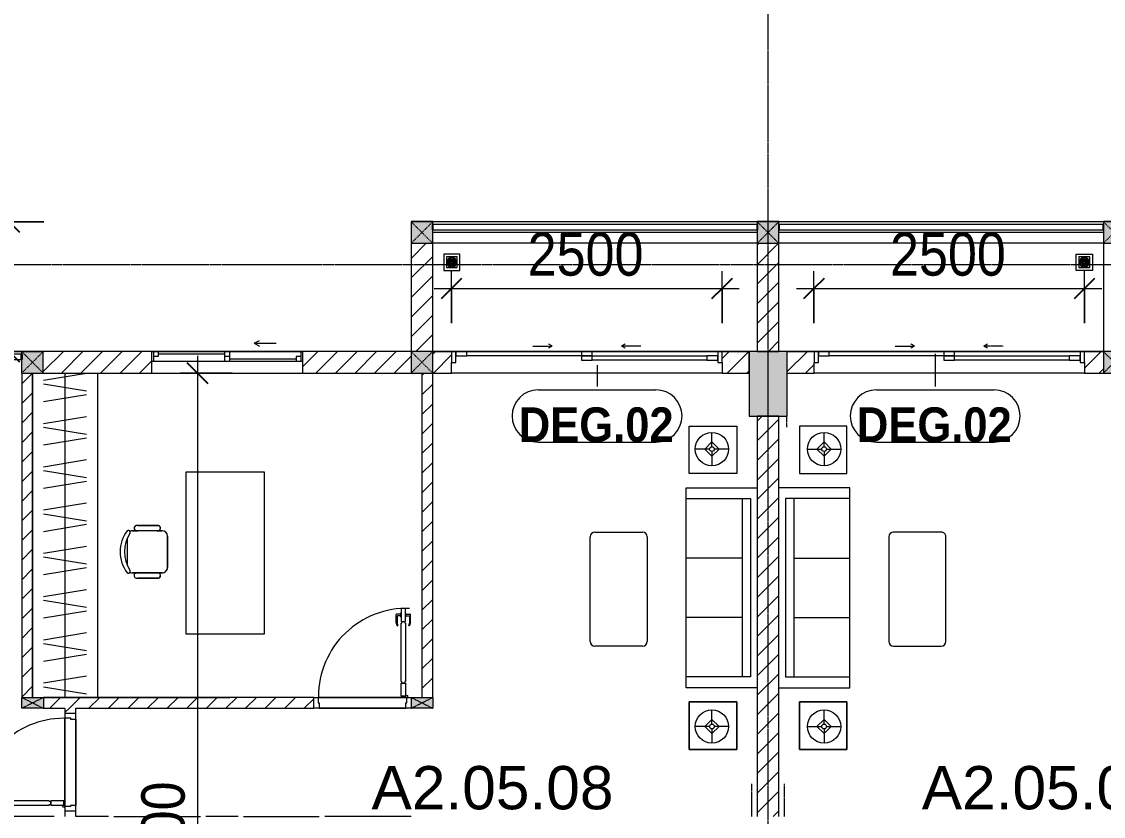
# Model space of a CAD drawing. Header units: millimetres. Extents: x 1591 to 239243, y -15958 to 82755.
# Drawn here: x 164251 to 174251, y 40237 to 47587 of the extents above; entities that cross this region are included whole.
import ezdxf

# ---------------------------------------------------------------- set-up
doc = ezdxf.new("R2010")
doc.units = ezdxf.units.MM
for name, pattern in [('Dash 1_8_', [6.35, 3.175, -3.175]), ('Dash_2_', [6, 3, -3]), ('Grid Line', [22.225, 12.7, -3.175, 3.175, -3.175])]:
    doc.linetypes.add(name, pattern=pattern)
for name, color, linetype, lineweight in [('0-1', 250, 'Continuous', 5), ('A-ANNO-DIMS', 211, 'Continuous', 9), ('A-ANNO-DIMS-160', 211, 'Continuous', 9), ('A-AREA', 32, 'Dash 1_8_', 9), ('A-AREA-IDEN', 2, 'Continuous', 9), ('A-DETL-GENF-1', 9, 'Continuous', 9), ('A-DOOR', 31, 'Continuous', 9), ('A-DOOR-1', 254, 'Continuous', 9), ('A-DOOR-2', 9, 'Continuous', 9), ('A-DOOR-FRAM', 31, 'Continuous', 9), ('A-DOOR-HDLN', 31, 'Dash_2_', 9), ('A-DOOR-IDEN', 31, 'Continuous', 9), ('A-FLOR-1', 7, 'Continuous', 9), ('A-FLOR-2', 9, 'Continuous', 9), ('A-FLOR-HRAL', 11, 'Continuous', 9), ('A-FLOR-HRAL-1', 254, 'Continuous', 9), ('A-FLOR-HRAL-2', 9, 'Continuous', 9), ('A-GLAZ', 151, 'Continuous', 9), ('A-WALL', 113, 'Continuous', 9), ('A-WALL-1', 253, 'Continuous', 18), ('A-WALL-2', 9, 'Continuous', 9), ('A-WALL-3', 113, 'Continuous', 18), ('A-WALL-PATT-1', 10, 'Continuous', 9), ('A-WALL-PATT-2', 111, 'Continuous', 9), ('I-FURN', 30, 'Continuous', 9), ('I-FURN-1', 254, 'Continuous', 9), ('M-EQPM-1', 254, 'Continuous', 9), ('S-COLS', 52, 'Continuous', 9), ('S-COLS-1', 52, 'Continuous', 5), ('S-COLS-2', 250, 'Continuous', 18), ('S-COLS-4', 254, 'Continuous', 9), ('S-COLS-5', 253, 'Continuous', 18), ('S-COLS-6', 52, 'Continuous', 18), ('S-COLS-HDLN', 52, 'Dash_2_', 9), ('S-COLS-HDLN-1', 9, 'Dash_2_', 9), ('S-GRID-1', 1, 'Grid Line', 9)]:
    doc.layers.add(name, color=color, linetype=linetype, lineweight=lineweight)
doc.styles.add('Arial_9', font='arial_0.ttf', dxfattribs={"height": 400})
doc.styles.add('Arial_B_4', font='arialbd_0.ttf', dxfattribs={"width": 0.9, "height": 320})
doc.styles.add('UTM Avo', font='UTM Avo.ttf', dxfattribs={"width": 0.9, "height": 400})
doc.dimstyles.new('1_Dim_chi_tiet_2_5', dxfattribs={"dimscale": 304.8, "dimtxt": 399.720379, "dimasz": 0.629921, "dimexe": 0.524934, "dimexo": 0.0625, "dimgap": 0.052493, "dimtad": 1, "dimdec": 0, "dimrnd": 5, "dimzin": 0, "dimdsep": 46, "dimtxsty": 'UTM Avo', "dimblk1": 'OBLIQUE', "dimblk2": 'OBLIQUE', "dimsah": 1, "dimcen": 0.09, "dimdle": 0.524934, "dimazin": 0, "dimtfac": 1, "dimtdec": 4, "dimtix": 1, "dimtmove": 0, "dimatfit": 3, "dimfxl": 1.049869, "dimfxlon": 1, "dimtvp": 1, "dimtolj": 1, "dimtzin": 0, "dimarcsym": 2})
doc.dimstyles.new('1_Dim_chi_tiet_2_5_1', dxfattribs={"dimscale": 304.8, "dimtxt": 399.720379, "dimasz": 0.629921, "dimexe": 0.524934, "dimexo": 0.0625, "dimgap": 0.052493, "dimtad": 1, "dimdec": 0, "dimrnd": 5, "dimzin": 0, "dimdsep": 46, "dimtxsty": 'UTM Avo', "dimblk1": 'OBLIQUE', "dimblk2": 'OBLIQUE', "dimsah": 1, "dimcen": 0.09, "dimdle": 0.524934, "dimazin": 0, "dimtfac": 1, "dimtdec": 4, "dimtix": 1, "dimtmove": 0, "dimatfit": 3, "dimfxl": 1.049869, "dimfxlon": 1, "dimtvp": 1, "dimtolj": 1, "dimtzin": 0, "dimarcsym": 2})
pattern_1 = [(45, (0, 0), (-90.50967, 90.50967), [])]
pattern_2 = [(45, (101998.83, 0), (-90.50967, 90.50967), [])]

# ---------------------------------------------------------------- blocks, each defined once
blk = doc.blocks.new('NCV_TKTC_KET CAU_rvt-1-TKCS_MB TẦNG 5')
at = {"layer": 'S-COLS-1'}
blk.add_hatch(color=256, dxfattribs=at).paths.add_polyline_path([(69328, 43937), (69328, 44537), (68978, 44537), (68978, 43937), (69253, 43937)])
at = {"layer": 'A-FLOR-1'}
for p, q in [((65853, 44537), (62453, 44537)), ((68978, 44537), (66053, 44537)), ((72253, 44537), (69328, 44537))]:
    blk.add_line(p, q, dxfattribs=at)
at = {"layer": 'S-COLS-2'}
for p, q in [((69328, 44537), (68978, 44537)), ((68978, 44537), (68978, 43937)), ((69328, 43937), (69328, 44537)), ((68978, 43937), (69328, 43937))]:
    blk.add_line(p, q, dxfattribs=at)
blk = doc.blocks.new('LOBBY_SOFA_1 - LOBBY_SOFA_1-V46-TKCS_MB TẦNG 5')
at = {"layer": 'I-FURN'}
for p, q in [((-2556, -5), (-2556, -660)), ((-2457, -66), (-2457, -660)), ((-807, -66), (-2457, -66)), ((-807, -660), (-807, -66)), ((-708, -660), (-708, -5)), ((-3128, -194), (-2688, -194)), ((-3128, -634), (-3128, -194)), ((-2688, -194), (-2688, -634)), ((-807, -143), (-2457, -143)), ((-1907, -143), (-1907, -660)), ((-1357, -143), (-1357, -660)), ((-576, -194), (-576, -634)), ((-136, -194), (-576, -194)), ((-136, -634), (-136, -194)), ((-2915, -269), (-2915, -401)), ((-349, -269), (-349, -401)), ((-2915, -357), (-2981, -423)), ((-2849, -423), (-2915, -357)), ((-415, -423), (-349, -357)), ((-349, -357), (-283, -423)), ((-2937, -423), (-3069, -423)), ((-2981, -423), (-2915, -489)), ((-2915, -489), (-2849, -423)), ((-2915, -445), (-2915, -577)), ((-2893, -423), (-2761, -423)), ((-371, -423), (-503, -423)), ((-349, -489), (-415, -423)), ((-283, -423), (-349, -489)), ((-349, -445), (-349, -577)), ((-327, -423), (-195, -423)), ((-2688, -634), (-3128, -634)), ((-2556, -660), (-708, -660)), ((-576, -634), (-136, -634)), ((-2172, -1065), (-2172, -1505)), ((-1160, -1021), (-2128, -1021)), ((-1116, -1505), (-1116, -1065)), ((-2128, -1549), (-1160, -1549))]:
    blk.add_line(p, q, dxfattribs=at)
for centre, radius in [((-2915, -423), 154), ((-349, -423), 154), ((-2915, -423), 22), ((-349, -423), 22)]:
    blk.add_circle(centre, radius, dxfattribs=at)
for centre, start, end in [((-2128, -1065), 90, 180), ((-1160, -1065), 0, 90), ((-2128, -1505), 180, 270), ((-1160, -1505), 270, 0)]:
    blk.add_arc(centre, 44, start, end, dxfattribs=at)
at = {"layer": 'I-FURN-1'}
for p, q in [((-2556, -5), (-2556, -660)), ((-708, -660), (-708, -5)), ((-2688, -194), (-3128, -194)), ((-3128, -194), (-3128, -634)), ((-2688, -634), (-2688, -194)), ((-136, -194), (-576, -194)), ((-576, -194), (-576, -634)), ((-136, -634), (-136, -194)), ((-3128, -634), (-2688, -634)), ((-2556, -660), (-708, -660)), ((-576, -634), (-136, -634)), ((-2172, -1065), (-2172, -1505)), ((-1160, -1021), (-2128, -1021)), ((-1116, -1505), (-1116, -1065)), ((-2128, -1549), (-1160, -1549))]:
    blk.add_line(p, q, dxfattribs=at)
for centre, start, end in [((-2128, -1065), 90, 180), ((-1160, -1065), 0, 90), ((-2128, -1505), 180, 270), ((-1160, -1505), 270, 0)]:
    blk.add_arc(centre, 44, start, end, dxfattribs=at)
blk = doc.blocks.new('THU NUOC - THU NUOC-455054-TKCS_MB TẦNG 5')
at = {"layer": 'M-EQPM-1'}
for p, q in [((-66, -71), (-66, 79)), ((-66, 79), (84, 79)), ((59, 54), (-41, 54)), ((-41, 54), (-41, -46)), ((-23, 20), (41, 20)), ((41, 14), (-23, 14)), ((-23, 7), (1, 7)), ((1, 1), (-23, 1)), ((-11, 32), (28, 32)), ((28, 26), (-11, 26)), ((-1, 44), (19, 44)), ((19, 38), (-1, 38)), ((1, 7), (1, 1)), ((17, 1), (17, 7)), ((17, 7), (41, 7)), ((41, 1), (17, 1)), ((59, -46), (59, 54)), ((84, 79), (84, -71)), ((84, -71), (-66, -71)), ((-41, -46), (59, -46)), ((-23, -5), (41, -5)), ((41, -11), (-23, -11)), ((-11, -17), (28, -17)), ((28, -23), (-11, -23)), ((-1, -30), (19, -30)), ((19, -36), (-1, -36))]:
    blk.add_line(p, q, dxfattribs=at)
for centre, radius, start, end in [((9, 4), 45, 0, 180), ((9, 4), 45, 360, 180), ((9, 4), 45, 180, 0), ((9, 4), 45, 180, 360), ((-23, 17), 3, 90, 270), ((-23, 4), 3, 90, 270), ((-11, 29), 3, 90, 270), ((-1, 41), 3, 90, 270), ((19, 41), 3, 270, 90), ((28, 29), 3, 270, 90), ((41, 17), 3, 270, 90), ((41, 4), 3, 270, 90), ((-23, -8), 3, 90, 270), ((-11, -20), 3, 90, 270), ((-1, -33), 3, 90, 270), ((19, -33), 3, 270, 90), ((28, -20), 3, 270, 90), ((41, -8), 3, 270, 90)]:
    blk.add_arc(centre, radius, start, end, dxfattribs=at)
blk = doc.blocks.new('DOOR_CW_01 CANH MO-PANEL KINH - DIW_01-900x2200-CỬA GỖ VÂN LAMINATE-553375-TKCS_MB TẦNG 5')
at = {"layer": 'A-DETL-GENF-1'}
for p, q in [((-397, -182), (-397, -62)), ((-397, -62), (-357, -62)), ((-357, -62), (-357, -182)), ((-357, -182), (-397, -182)), ((-397, -196), (-391, -196)), ((-397, -738), (-397, -196)), ((-391, -196), (-391, -182)), ((-391, -182), (-363, -182)), ((-363, -182), (-363, -196)), ((-357, -196), (-363, -196)), ((-357, -196), (-357, -738)), ((-442, -737), (-442, -816)), ((-434, -711), (-427, -716)), ((-434, -800), (-434, -737)), ((-399, -792), (-399, -832)), ((-397, -792), (-399, -792)), ((-397, -738), (-391, -738)), ((-357, -752), (-397, -752)), ((-397, -752), (-397, -872)), ((-397, -792), (-397, -832)), ((-391, -752), (-391, -738)), ((-363, -752), (-391, -752)), ((-357, -738), (-363, -738)), ((-363, -738), (-363, -752)), ((-357, -872), (-357, -752)), ((-357, -792), (-357, -832)), ((-357, -792), (-355, -792)), ((-355, -792), (-355, -832)), ((-320, -711), (-327, -716)), ((-320, -800), (-320, -737)), ((-312, -737), (-312, -816)), ((-399, -820), (-438, -820)), ((-399, -804), (-430, -804)), ((-399, -832), (-397, -832)), ((-397, -872), (-357, -872)), ((-355, -832), (-357, -832)), ((-355, -804), (-324, -804)), ((-355, -820), (-316, -820))]:
    blk.add_line(p, q, dxfattribs=at)
blk.add_circle((-407, -60), 10, dxfattribs=at)
for centre, radius, start, end in [((-407, -60), 814, 268, 0), ((-397, -737), 45, 145, 180), ((-397, -737), 37, 145, 180), ((-430, -800), 4, 180, 270), ((-357, -737), 37, 0, 35), ((-324, -800), 4, 270, 0), ((-357, -737), 45, 360, 35), ((-438, -816), 4, 180, 270), ((-316, -816), 4, 270, 0)]:
    blk.add_arc(centre, radius, start, end, dxfattribs=at)
at = {"layer": 'A-DOOR-2'}
for p, q in [((-450, -50), (-450, 50)), ((-450, 50), (-400, 50)), ((-400, 50), (-400, 0)), ((400, 0), (400, 50)), ((400, 50), (450, 50)), ((450, 50), (450, -50)), ((-410, -50), (-450, -50)), ((-410, 0), (-410, -50)), ((-400, 0), (-410, 0)), ((-407, -50), (-382, -50)), ((410, 0), (400, 0)), ((410, -50), (410, 0)), ((450, -50), (410, -50))]:
    blk.add_line(p, q, dxfattribs=at)
blk = doc.blocks.new('TU DO LV A - TU DO LV A-V111-TKCS_MB TẦNG 5')
at = {"layer": 'I-FURN'}
for p, q in [((1, 0), (3000, 0)), ((4, -101), (69, -499)), ((169, -101), (104, -499)), ((202, -101), (267, -499)), ((404, -101), (469, -499)), ((569, -101), (504, -499)), ((602, -101), (667, -499)), ((804, -101), (869, -499)), ((969, -101), (904, -499)), ((1002, -101), (1067, -499)), ((1204, -101), (1269, -499)), ((1369, -101), (1304, -499)), ((1402, -101), (1467, -499)), ((1604, -101), (1669, -499)), ((1769, -101), (1704, -499)), ((1802, -101), (1867, -499)), ((2004, -101), (2069, -499)), ((2169, -101), (2104, -499)), ((2202, -101), (2267, -499)), ((2404, -101), (2469, -499)), ((2569, -101), (2504, -499)), ((2602, -101), (2667, -499)), ((2804, -101), (2869, -499)), ((2969, -101), (2904, -499)), ((1, -300), (3000, -300))]:
    blk.add_line(p, q, dxfattribs=at)
at = {"layer": 'I-FURN-1'}
blk.add_line((1, 0), (3000, 0), dxfattribs=at)
blk = doc.blocks.new('BAN LV A - BAN LV A_dwg_ban hoc2-348006-TKCS_MB TẦNG 5')
at = {"layer": 'I-FURN'}
for p, q in [((146, 437), (-146, 437)), ((-243, 354), (-243, 162)), ((-194, 389), (-194, 113)), ((194, 113), (194, 389)), ((194, 351), (194, 151)), ((244, 162), (244, 354)), ((-121, 65), (121, 65))]:
    blk.add_line(p, q, dxfattribs=at)
at = {"layer": 'I-FURN', "flags": 128}
blk.add_lwpolyline([(-738, 611), (-738, 1331), (-155, 1331), (762, 1331), (762, 611)], close=True, dxfattribs=at)
at = {"layer": 'I-FURN'}
for centre, radius, start, end in [((-146, 389), 48.6, 90, 180), ((146, 389), 48.6, 360, 90), ((-219, 347), 25.3, 343.7398, 163.7398), ((219, 347), 25.3, 16.2602, 170.7054), ((-219, 155), 25.3, 163.7398, 16.2602), ((-146, 113), 48.6, 180, 207.5844), ((146, 113), 48.6, 332.4156, 0), ((219, 155), 25.3, 189.2946, 16.2602), ((-180, 75), 17.8, 57.9726, 216.6901), ((0, 324), 324, 233.1301, 306.8699), ((0, 359), 318, 237.5758, 302.4242), ((180, 75), 17.8, 323.3099, 122.0274)]:
    blk.add_arc(centre, radius, start, end, dxfattribs=at)
blk = doc.blocks.new('BAN LV A - BAN LV A_dwg-348005-TKCS_MB TẦNG 5')
at = {"extrusion": (0, 0, -1), "zscale": -1, "rotation": 180}
blk.add_blockref('BAN LV A - BAN LV A_dwg_ban hoc2-348006-TKCS_MB TẦNG 5', (-729, 1384), dxfattribs=at)
blk = doc.blocks.new('BAN LV A - BAN LV A-401069-TKCS_MB TẦNG 5')
at = {"layer": 'I-FURN-1'}
for p, q in [((-9, -53), (1491, -53)), ((-9, -773), (-9, -53)), ((1491, -53), (1491, -773)), ((1491, -773), (-9, -773)), ((535, -1029), (535, -995)), ((583, -946), (875, -946)), ((923, -995), (923, -1032)), ((486, -1222), (486, -1029)), ((973, -1029), (973, -1222)), ((535, -1270), (535, -1236)), ((923, -1233), (923, -1270))]:
    blk.add_line(p, q, dxfattribs=at)
for centre, radius, start, end in [((583, -995), 48.6, 90, 180), ((875, -995), 48.6, 0, 90), ((510, -1036), 25.3, 16.2602, 163.7398), ((948, -1036), 25.3, 16.2602, 170.7054), ((510, -1229), 25.3, 163.7398, 343.7398), ((549, -1308), 17.8, 119.404, 216.6901), ((583, -1270), 48.6, 180, 207.5844), ((875, -1270), 48.6, 332.4156, 0), ((909, -1308), 17.8, 323.3099, 60.596), ((948, -1229), 25.3, 189.2946, 16.2602), ((729, -1060), 324, 233.1301, 306.8699)]:
    blk.add_arc(centre, radius, start, end, dxfattribs=at)
at = {"extrusion": (0, 0, -1), "zscale": -1, "rotation": 180}
blk.add_blockref('BAN LV A - BAN LV A_dwg-348005-TKCS_MB TẦNG 5', (0, 0), dxfattribs=at)
blk = doc.blocks.new('LOBBY_SOFA_1 - LOBBY_SOFA_1-V42-TKCS_MB TẦNG 5')
at = {"layer": 'I-FURN'}
for p, q in [((-2172, 1065), (-2172, 1505)), ((-2128, 1549), (-1160, 1549)), ((-1116, 1505), (-1116, 1065)), ((-1160, 1021), (-2128, 1021)), ((-2688, 634), (-3128, 634)), ((-3128, 634), (-3128, 194)), ((-2688, 194), (-2688, 634)), ((-2556, 660), (-708, 660)), ((-2556, 5), (-2556, 660)), ((-2457, 66), (-2457, 660)), ((-1907, 143), (-1907, 660)), ((-1357, 143), (-1357, 660)), ((-807, 660), (-807, 66)), ((-708, 660), (-708, 5)), ((-576, 634), (-136, 634)), ((-576, 194), (-576, 634)), ((-136, 634), (-136, 194)), ((-2915, 445), (-2915, 577)), ((-349, 445), (-349, 577)), ((-2937, 423), (-3069, 423)), ((-2981, 423), (-2915, 489)), ((-2915, 357), (-2981, 423)), ((-2915, 489), (-2849, 423)), ((-2849, 423), (-2915, 357)), ((-2915, 269), (-2915, 401)), ((-2893, 423), (-2761, 423)), ((-371, 423), (-503, 423)), ((-349, 489), (-415, 423)), ((-415, 423), (-349, 357)), ((-283, 423), (-349, 489)), ((-349, 357), (-283, 423)), ((-349, 269), (-349, 401)), ((-327, 423), (-195, 423)), ((-3128, 194), (-2688, 194)), ((-807, 143), (-2457, 143)), ((-136, 194), (-576, 194)), ((-807, 66), (-2457, 66))]:
    blk.add_line(p, q, dxfattribs=at)
for centre, radius in [((-2915, 423), 154), ((-349, 423), 154), ((-2915, 423), 22), ((-349, 423), 22)]:
    blk.add_circle(centre, radius, dxfattribs=at)
for centre, start, end in [((-2128, 1505), 90, 180), ((-1160, 1505), 0, 90), ((-2128, 1065), 180, 270), ((-1160, 1065), 270, 0)]:
    blk.add_arc(centre, 44, start, end, dxfattribs=at)
at = {"layer": 'I-FURN-1'}
for p, q in [((-2172, 1065), (-2172, 1505)), ((-2128, 1549), (-1160, 1549)), ((-1116, 1505), (-1116, 1065)), ((-1160, 1021), (-2128, 1021)), ((-3128, 634), (-2688, 634)), ((-3128, 194), (-3128, 634)), ((-2688, 634), (-2688, 194)), ((-2556, 660), (-708, 660)), ((-2556, 5), (-2556, 660)), ((-708, 660), (-708, 5)), ((-576, 634), (-136, 634)), ((-576, 194), (-576, 634)), ((-136, 634), (-136, 194)), ((-2688, 194), (-3128, 194)), ((-136, 194), (-576, 194))]:
    blk.add_line(p, q, dxfattribs=at)
for centre, start, end in [((-2128, 1505), 90, 180), ((-1160, 1505), 0, 90), ((-2128, 1065), 180, 270), ((-1160, 1065), 270, 0)]:
    blk.add_arc(centre, 44, start, end, dxfattribs=at)
blk = doc.blocks.new('THU NUOC - THU NUOC-461820-TKCS_MB TẦNG 5')
at = {"layer": 'M-EQPM-1'}
for p, q in [((-66, 71), (-66, -79)), ((84, 71), (-66, 71)), ((59, 46), (-41, 46)), ((-41, 46), (-41, -54)), ((-23, 11), (41, 11)), ((41, 5), (-23, 5)), ((-11, 23), (28, 23)), ((28, 17), (-11, 17)), ((-1, 36), (19, 36)), ((19, 30), (-1, 30)), ((59, -54), (59, 46)), ((84, -79), (84, 71)), ((-66, -79), (84, -79)), ((-41, -54), (59, -54)), ((-23, -1), (1, -1)), ((1, -7), (-23, -7)), ((-23, -14), (41, -14)), ((41, -20), (-23, -20)), ((-11, -26), (28, -26)), ((28, -32), (-11, -32)), ((-1, -38), (19, -38)), ((19, -44), (-1, -44)), ((1, -1), (1, -7)), ((17, -1), (41, -1)), ((17, -7), (17, -1)), ((41, -7), (17, -7))]:
    blk.add_line(p, q, dxfattribs=at)
for centre, radius, start, end in [((9, -4), 45, 0, 180), ((9, -4), 45, 0, 180), ((-23, 8), 3, 90, 270), ((-11, 20), 3, 90, 270), ((-1, 33), 3, 90, 270), ((19, 33), 3, 270, 90), ((28, 20), 3, 270, 90), ((41, 8), 3, 270, 90), ((9, -4), 45, 180, 360), ((9, -4), 45, 180, 360), ((-23, -4), 3, 90, 270), ((-23, -17), 3, 90, 270), ((-11, -29), 3, 90, 270), ((-1, -41), 3, 90, 270), ((19, -41), 3, 270, 90), ((28, -29), 3, 270, 90), ((41, -4), 3, 270, 90), ((41, -17), 3, 270, 90)]:
    blk.add_arc(centre, radius, start, end, dxfattribs=at)
blk = doc.blocks.new('Railing - 50 x 10mm-901205-TKCS_MB TẦNG 5')
at = {"layer": 'A-FLOR-HRAL-2'}
for p, q in [((25, 5), (-25, 5)), ((-25, 5), (-25, -5)), ((25, -5), (25, 5)), ((-25, -5), (25, -5))]:
    blk.add_line(p, q, dxfattribs=at)
blk = doc.blocks.new('Railing - Railing-991078-TKCS_MB TẦNG 5')
at = {"layer": 'A-FLOR-HRAL-2'}
for p, q in [((39339, 35251), (38224, 35251)), ((38224, 35201), (39339, 35201))]:
    blk.add_line(p, q, dxfattribs=at)
at = {"extrusion": (0, 0, -1), "zscale": -1, "rotation": 270}
for p in [(-38219, 35226), (-39344, 35226)]:
    blk.add_blockref('Railing - 50 x 10mm-901205-TKCS_MB TẦNG 5', p, dxfattribs=at)
blk = doc.blocks.new('G1_SOF - BO TRU - 100x200-V80-TKCS_MB TẦNG 5')
at = {"layer": 'S-COLS'}
blk.add_hatch(color=256, dxfattribs=at).paths.add_polyline_path([(-50, 0), (-50, -98), (50, -98), (50, 100), (-50, 100)])
at = {"layer": 'S-COLS-5'}
for p, q in [((-50, 100), (50, 100)), ((-50, -98), (-50, 100)), ((50, 100), (50, -98))]:
    blk.add_line(p, q, dxfattribs=at)
at = {"layer": 'S-COLS-HDLN-1'}
for p, q in [((50, -100), (-50, 100)), ((-50, -100), (50, 100))]:
    blk.add_line(p, q, dxfattribs=at)
blk = doc.blocks.new('G1_SOF - BO TRU - 100x200-746114-TKCS_MB TẦNG 5')
at = {"layer": 'S-COLS'}
blk.add_hatch(color=256, dxfattribs=at).paths.add_polyline_path([(50, -100), (50, 100), (-50, 100), (-50, -100)])
at = {"layer": 'S-COLS-5'}
for p, q in [((-50, 100), (50, 100)), ((-50, -100), (-50, 100)), ((50, 100), (50, -100)), ((50, -100), (-50, -100))]:
    blk.add_line(p, q, dxfattribs=at)
at = {"layer": 'S-COLS-HDLN-1'}
for p, q in [((50, -100), (-50, 100)), ((-50, -100), (50, 100))]:
    blk.add_line(p, q, dxfattribs=at)
blk = doc.blocks.new('DOOR_CW_01 CANH MO-PANEL KINH - DIG_01-900x2200-CỬA NHÔM KÍNH-901226-TKCS_MB TẦNG 5')
at = {"layer": 'A-DETL-GENF-1'}
for p, q in [((-442, 737), (-442, 816)), ((-399, 820), (-438, 820)), ((-399, 804), (-430, 804)), ((-399, 832), (-397, 832)), ((-399, 792), (-399, 832)), ((-397, 872), (-357, 872)), ((-397, 752), (-397, 872)), ((-397, 792), (-397, 832)), ((-357, 872), (-357, 752)), ((-357, 792), (-357, 832)), ((-355, 832), (-357, 832)), ((-355, 792), (-355, 832)), ((-355, 820), (-316, 820)), ((-355, 804), (-324, 804)), ((-312, 737), (-312, 816)), ((-434, 800), (-434, 737)), ((-434, 711), (-427, 716)), ((-397, 792), (-399, 792)), ((-357, 752), (-397, 752)), ((-397, 738), (-391, 738)), ((-397, 738), (-397, 196)), ((-363, 752), (-391, 752)), ((-391, 752), (-391, 738)), ((-363, 738), (-363, 752)), ((-357, 738), (-363, 738)), ((-357, 792), (-355, 792)), ((-357, 196), (-357, 738)), ((-320, 711), (-327, 716)), ((-320, 800), (-320, 737)), ((-397, 196), (-391, 196)), ((-357, 182), (-397, 182)), ((-397, 182), (-397, 62)), ((-391, 196), (-391, 182)), ((-391, 182), (-363, 182)), ((-357, 196), (-363, 196)), ((-363, 182), (-363, 196)), ((-357, 62), (-357, 182)), ((-397, 62), (-357, 62))]:
    blk.add_line(p, q, dxfattribs=at)
blk.add_circle((-407, 60), 10, dxfattribs=at)
for centre, radius, start, end in [((-438, 816), 4, 90, 180), ((-407, 60), 814, 360, 92), ((-430, 800), 4, 90, 180), ((-324, 800), 4, 360, 90), ((-316, 816), 4, 0, 90), ((-397, 737), 45, 180, 215), ((-397, 737), 37, 180, 215), ((-357, 737), 37, 325, 0), ((-357, 737), 45, 325, 0)]:
    blk.add_arc(centre, radius, start, end, dxfattribs=at)
at = {"layer": 'A-DOOR-2'}
for p, q in [((-410, 50), (-450, 50)), ((-450, 50), (-450, -50)), ((-410, 0), (-410, 50)), ((-400, 0), (-410, 0)), ((-407, 50), (-382, 50)), ((-400, -50), (-400, 0)), ((410, 0), (400, 0)), ((400, 0), (400, -50)), ((450, 50), (410, 50)), ((410, 50), (410, 0)), ((450, -50), (450, 50)), ((-450, -50), (-400, -50)), ((400, -50), (450, -50))]:
    blk.add_line(p, q, dxfattribs=at)
blk = doc.blocks.new('NCV_TKTC_TANG 5_rvt-1-TKCS_MB TẦNG 5')
at = {"layer": 'A-WALL-PATT-1'}
h = blk.add_hatch(dxfattribs=at)
h.set_pattern_fill('FP_1', color=256, style=0, pattern_type=2)
h.set_pattern_definition(pattern_1)
h.paths.add_polyline_path([(62253, 41337), (62353, 41337), (62353, 44337), (62253, 44337), (62253, 41337)])
h = blk.add_hatch(dxfattribs=at)
h.set_pattern_fill('FP_1', color=256, style=0, pattern_type=2)
h.set_pattern_definition(pattern_1)
h.paths.add_polyline_path([(66053, 41337), (66053, 44337), (65953, 44337), (65953, 41337)])
h = blk.add_hatch(dxfattribs=at)
h.set_pattern_fill('FP_1', color=256, style=0, pattern_type=2)
h.set_pattern_definition(pattern_1)
h.paths.add_polyline_path([(62453, 41237), (64954, 41237), (64954, 41337), (62453, 41337), (62453, 41296)])
h = blk.add_hatch(dxfattribs=at)
h.set_pattern_fill('FP_1', color=256, style=0, pattern_type=2)
h.set_pattern_definition(pattern_1)
h.paths.add_polyline_path([(62753, 40237), (62753, 40287), (62653, 40287), (62653, 40237)])
h.paths.add_polyline_path([(62703, 41187), (62753, 41187), (62753, 41237), (62653, 41237), (62653, 41187)])
at = {"layer": 'A-FLOR-2'}
for p, q in [((69053, 45537), (66053, 45537)), ((72253, 45537), (69253, 45537)), ((66053, 44537), (68978, 44537)), ((69328, 44537), (72253, 44537)), ((62353, 44336), (62353, 41337)), ((68728, 44337), (66228, 44337)), ((72078, 44337), (69578, 44337)), ((62353, 41337), (62453, 41337)), ((62453, 41337), (62953, 41337)), ((62953, 41337), (64176, 41337)), ((64994, 41337), (65814, 41337)), ((65814, 41337), (64994, 41337)), ((65804, 41237), (65004, 41237)), ((65004, 41237), (65804, 41237)), ((62653, 41147), (62653, 40327)), ((62753, 41137), (62753, 40337)), ((62753, 40337), (62753, 41137))]:
    blk.add_line(p, q, dxfattribs=at)
at = {"layer": 'A-WALL-1'}
for p, q in [((62253, 44337), (62253, 41337)), ((62353, 41337), (62353, 44337)), ((65953, 44337), (65953, 41337)), ((66053, 41337), (66053, 44337)), ((64954, 41337), (62453, 41337)), ((62453, 41237), (62653, 41237)), ((62653, 41237), (62653, 41187)), ((62753, 41237), (64954, 41237)), ((62753, 41187), (62753, 41237)), ((62553, 40237), (62155, 40237)), ((62653, 40287), (62653, 40237)), ((62753, 40237), (62753, 40287)), ((63055, 40237), (62753, 40237)), ((64254, 40237), (63955, 40237)), ((65853, 40237), (65054, 40237))]:
    blk.add_line(p, q, dxfattribs=at)
at = {"layer": 'A-WALL-2'}
for p, q in [((64994, 41337), (65814, 41337)), ((65804, 41237), (65004, 41237)), ((62653, 40327), (62653, 41147)), ((62753, 41137), (62753, 40337)), ((63105, 40237), (63905, 40237)), ((64304, 40237), (65004, 40237))]:
    blk.add_line(p, q, dxfattribs=at)
at = {"layer": 'A-DOOR-1'}
for name, p, rotation in [('DOOR_CW_01 CANH MO-PANEL KINH - DIW_01-900x2200-CỬA GỖ VÂN LAMINATE-553375-TKCS_MB TẦNG 5', (65404, 41287), 180), ('DOOR_CW_01 CANH MO-PANEL KINH - DIG_01-900x2200-CỬA NHÔM KÍNH-901226-TKCS_MB TẦNG 5', (62703, 40737), 90.0000000000011)]:
    blk.add_blockref(name, p, dxfattribs=dict(at, rotation=rotation))
at = {"layer": 'A-FLOR-HRAL-1'}
blk.add_blockref('Railing - Railing-991078-TKCS_MB TẦNG 5', (22908, 9261), dxfattribs=at)
at = {"layer": 'I-FURN-1'}
for name, p, rotation in [('TU DO LV A - TU DO LV A-V111-TKCS_MB TẦNG 5', (62953, 44337), 270.0000000000002), ('LOBBY_SOFA_1 - LOBBY_SOFA_1-V42-TKCS_MB TẦNG 5', (69057, 43983), 89.99999999999972), ('LOBBY_SOFA_1 - LOBBY_SOFA_1-V46-TKCS_MB TẦNG 5', (69248, 43983), 90.00000000000031), ('BAN LV A - BAN LV A-401069-TKCS_MB TẦNG 5', (64547, 43413), 270.0000000000005)]:
    blk.add_blockref(name, p, dxfattribs=dict(at, rotation=rotation))
at = {"layer": 'M-EQPM-1'}
for name, p, rotation in [('THU NUOC - THU NUOC-461820-TKCS_MB TẦNG 5', (66233, 45371), 269.9999999999999), ('THU NUOC - THU NUOC-455054-TKCS_MB TẦNG 5', (72073, 45371), 270.0000000000001)]:
    blk.add_blockref(name, p, dxfattribs=dict(at, rotation=rotation))
at = {"layer": 'S-COLS-4', "rotation": 270.0000000000007}
for name, p in [('G1_SOF - BO TRU - 100x200-746114-TKCS_MB TẦNG 5', (62353, 41287)), ('G1_SOF - BO TRU - 100x200-V80-TKCS_MB TẦNG 5', (65953, 41287))]:
    blk.add_blockref(name, p, dxfattribs=at)
blk = doc.blocks.new('G1_SOF - BO TRU - 200x200-V20-TKCS_MB TẦNG 5')
at = {"layer": 'S-COLS'}
blk.add_hatch(color=256, dxfattribs=at).paths.add_polyline_path([(-100, -100), (100, -100), (100, 25), (95, 25), (95, 75), (100, 75), (100, 100), (-100, 100)])
at = {"layer": 'S-COLS-6'}
for p, q in [((100, 100), (-100, 100)), ((-100, 100), (-100, -100)), ((100, 75), (100, 100)), ((100, -100), (100, 25)), ((-100, -100), (100, -100))]:
    blk.add_line(p, q, dxfattribs=at)
at = {"layer": 'S-COLS-HDLN'}
for p, q in [((100, 100), (-100, -100)), ((-100, 100), (100, -100))]:
    blk.add_line(p, q, dxfattribs=at)
blk = doc.blocks.new('G1_SOF - BO TRU - 200x200-V22-TKCS_MB TẦNG 5')
at = {"layer": 'S-COLS'}
blk.add_hatch(color=256, dxfattribs=at).paths.add_polyline_path([(100, -100), (100, 25), (95, 25), (95, 75), (100, 75), (100, 100), (-100, 100), (-100, 75), (-95, 75), (-95, 25), (-100, 25), (-100, -100)])
at = {"layer": 'S-COLS-6'}
for p, q in [((100, 100), (-100, 100)), ((-100, 100), (-100, 75)), ((-100, 25), (-100, -100)), ((100, 75), (100, 100)), ((100, -100), (100, 25)), ((-100, -100), (100, -100))]:
    blk.add_line(p, q, dxfattribs=at)
at = {"layer": 'S-COLS-HDLN'}
for p, q in [((100, 100), (-100, -100)), ((-100, 100), (100, -100))]:
    blk.add_line(p, q, dxfattribs=at)
blk = doc.blocks.new('G1_SOF - BO TRU - 200x200-V21-TKCS_MB TẦNG 5')
at = {"layer": 'S-COLS'}
blk.add_hatch(color=256, dxfattribs=at).paths.add_polyline_path([(100, -100), (100, 100), (-100, 100), (-100, 75), (-95, 75), (-95, 25), (-100, 25), (-100, -100), (100, -100)])
at = {"layer": 'S-COLS-6'}
for p, q in [((100, 100), (-100, 100)), ((-100, 100), (-100, 75)), ((-100, 25), (-100, -100)), ((100, -100), (100, 100)), ((-100, -100), (100, -100))]:
    blk.add_line(p, q, dxfattribs=at)
at = {"layer": 'S-COLS-HDLN'}
for p, q in [((100, 100), (-100, -100)), ((-100, 100), (100, -100))]:
    blk.add_line(p, q, dxfattribs=at)
blk = doc.blocks.new('G1_SOF - BO TRU - 200x200-V24-TKCS_MB TẦNG 5')
at = {"layer": 'S-COLS'}
blk.add_hatch(color=256, dxfattribs=at).paths.add_polyline_path([(-76, -100), (100, -100), (100, 100), (-100, 99), (-100, 75), (-95, 75), (-95, 25), (-100, 25), (-100, -100)])
at = {"layer": 'S-COLS-6'}
for p, q in [((100, 100), (-100, 100)), ((-100, 100), (-100, 75)), ((-100, 25), (-100, -100)), ((100, -100), (100, 100)), ((-100, -100), (100, -100))]:
    blk.add_line(p, q, dxfattribs=at)
at = {"layer": 'S-COLS-HDLN'}
for p, q in [((100, 100), (-100, -100)), ((-100, 100), (100, -100))]:
    blk.add_line(p, q, dxfattribs=at)
blk = doc.blocks.new('G1_SOF - BO TRU - 200x200-3055083-TKCS_MB TẦNG 5')
at = {"layer": 'S-COLS'}
blk.add_hatch(color=256, dxfattribs=at).paths.add_polyline_path([(100, -100), (100, 100), (-100, 100), (-100, -100), (8, -100)])
at = {"layer": 'S-COLS-6'}
for p, q in [((100, 100), (-100, 100)), ((-100, 100), (-100, -100)), ((100, -100), (100, 100)), ((-100, -100), (100, -100))]:
    blk.add_line(p, q, dxfattribs=at)
at = {"layer": 'S-COLS-HDLN'}
for p, q in [((100, 100), (-100, -100)), ((-100, 100), (100, -100))]:
    blk.add_line(p, q, dxfattribs=at)
blk = doc.blocks.new('1_FAMILY RVT - W01-WxH 1400x1400xmm-389822-TKCS_MB TẦNG 5')
at = {"layer": 'A-GLAZ'}
for p, q in [((248.4, 172.39), (299.2, 197.79)), ((248.4, 172.39), (299.2, 146.99)), ((248.4, 172.39), (451.6, 172.39)), ((-700, 96.19), (-700, -103.81)), ((700, 96.19), (-700, 96.19)), ((-700, 96.19), (-636.5, 96.19)), ((-700, 7.29), (-680.95, 7.29)), ((-680.95, 96.19), (-680.95, 7.29)), ((-636.5, 51.74), (-680.95, 51.74)), ((-680.95, 7.29), (-22.225, 7.29)), ((-636.5, 96.19), (-22.225, 96.19)), ((-636.5, 96.19), (-636.5, 51.74)), ((-636.5, 73.965), (-22.225, 73.965)), ((-22.225, 7.29), (-22.225, 96.19)), ((-22.225, 96.19), (22.225, 96.19)), ((22.225, 51.74), (-22.225, 51.74)), ((-22.225, 7.29), (22.225, 7.29)), ((22.225, 96.19), (680.95, 96.19)), ((22.225, 96.19), (22.225, 7.29)), ((22.225, 29.515), (636.5, 29.515)), ((22.225, 7.29), (636.5, 7.29)), ((636.5, 51.74), (636.5, 7.29)), ((680.95, 51.74), (636.5, 51.74)), ((636.5, 7.29), (700, 7.29)), ((680.95, 96.19), (700, 96.19)), ((680.95, 96.19), (680.95, 7.29)), ((700, -103.81), (700, 96.19)), ((-700, -103.81), (700, -103.81))]:
    blk.add_line(p, q, dxfattribs=at)
blk = doc.blocks.new('DEG_02-DEG_03 - DEG_02-2500x2400mm-CỬA ĐI 02 CÁNH TRƯỢT-625766-TKCS_MB TẦNG 5')
at = {"layer": 'A-DOOR'}
for p, q in [((-1110, 100), (-1210, 100)), ((-1210, 100), (-1210, 60)), ((-1210, 60), (-1110, 60)), ((-1110, 60), (-1110, 100)), ((-1110, 100), (-50, 100)), ((-50, 60), (-1110, 60)), ((50, 100), (-50, 100)), ((-50, 100), (-50, 60)), ((50, 60), (-50, 60)), ((-50, 60), (-50, 20)), ((-50, 60), (50, 60)), ((-50, 20), (50, 20)), ((50, 60), (50, 100)), ((50, 20), (50, 60)), ((50, 60), (1110, 60)), ((1110, 20), (50, 20)), ((1210, 60), (1110, 60)), ((1110, 60), (1110, 20)), ((1110, 20), (1210, 20)), ((1210, 20), (1210, 60))]:
    blk.add_line(p, q, dxfattribs=at)
at = {"layer": 'A-DOOR-FRAM'}
for p, q in [((-1210, 100), (-1250, 100)), ((-1250, 100), (-1250, 0)), ((-1250, 0), (-1210, 0)), ((-1210, 0), (-1210, 100)), ((1250, 100), (1210, 100)), ((1210, 100), (1210, 0)), ((1210, 0), (1250, 0)), ((1250, 0), (1250, 100))]:
    blk.add_line(p, q, dxfattribs=at)
at = {"layer": 'A-DOOR-HDLN'}
for p, q in [((-500, 151), (-320, 151)), ((-320, 151), (-355, 171)), ((-320, 151), (-355, 131)), ((320, 151), (355, 171)), ((320, 151), (355, 131)), ((500, 151), (320, 151))]:
    blk.add_line(p, q, dxfattribs=at)
blk = doc.blocks.new('Railing - 50 x 10mm-1251311-TKCS_MB TẦNG 5')
at = {"layer": 'A-FLOR-HRAL'}
for p, q in [((25, 5), (-25, 5)), ((-25, 5), (-25, -5)), ((25, -5), (25, 5)), ((-25, -5), (25, -5))]:
    blk.add_line(p, q, dxfattribs=at)
blk = doc.blocks.new('Railing - Railing-3262210-TKCS_MB TẦNG 5')
at = {"layer": 'A-FLOR-HRAL'}
for p, q in [((69048, 45712), (66058, 45712)), ((66058, 45662), (69048, 45662))]:
    blk.add_line(p, q, dxfattribs=at)
at = {"rotation": 90}
for p in [(66053, 45687), (69053, 45687)]:
    blk.add_blockref('Railing - 50 x 10mm-1251311-TKCS_MB TẦNG 5', p, dxfattribs=at)
blk = doc.blocks.new('Railing - Railing-3262212-TKCS_MB TẦNG 5')
at = {"layer": 'A-FLOR-HRAL'}
for p, q in [((72248, 45712), (69258, 45712)), ((69258, 45662), (72248, 45662))]:
    blk.add_line(p, q, dxfattribs=at)
at = {"rotation": 90}
for p in [(69253, 45687), (72253, 45687)]:
    blk.add_blockref('Railing - 50 x 10mm-1251311-TKCS_MB TẦNG 5', p, dxfattribs=at)
blk = doc.blocks.new('DIMBLOCK91-TKCS_MB TẦNG 5')
at = {"layer": 'A-ANNO-DIMS-160', "lineweight": 25}
for p, q in [((165878, 44336), (165782, 44432)), ((165878, 44336), (165974, 44240)), ((165878, 35737), (165782, 35833)), ((165878, 35737), (165974, 35641))]:
    blk.add_line(p, q, dxfattribs=at)
at = {"layer": 'A-ANNO-DIMS-160'}
for p, q in [((165878, 44496), (165878, 35577)), ((166198, 44336), (165718, 44336)), ((165878, 44336), (166198, 44336)), ((166198, 35737), (165718, 35737)), ((165878, 35737), (166198, 35737))]:
    blk.add_line(p, q, dxfattribs=at)
at = {"layer": 'A-ANNO-DIMS-160', "color": 0, "insert": (165358, 39489), "char_height": 400, "width": 1314.64, "attachment_point": 1, "rotation": 90, "line_spacing_factor": 1.110334, "style": 'UTM Avo'}
blk.add_mtext('8600', dxfattribs=at)
blk = doc.blocks.new('_Oblique')
at = {"color": 0, "linetype": 'ByBlock', "lineweight": -2}
blk.add_line((-0.5, -0.5), (0.5, 0.5), dxfattribs=at)
blk = doc.blocks.new('DIMBLOCK128-TKCS_MB TẦNG 5')
at = {"layer": 'A-ANNO-DIMS-160'}
for p, q in [((171576, 44798), (171576, 45278)), ((174076, 44798), (174076, 45278)), ((171416, 45118), (174236, 45118)), ((171576, 45118), (171576, 44798)), ((174076, 45118), (174076, 44798))]:
    blk.add_line(p, q, dxfattribs=at)
at = {"layer": 'A-ANNO-DIMS-160', "lineweight": 25}
for p, q in [((171576, 45118), (171672, 45214)), ((174076, 45118), (174172, 45214)), ((171576, 45118), (171480, 45022)), ((174076, 45118), (173980, 45022))]:
    blk.add_line(p, q, dxfattribs=at)
at = {"layer": 'A-ANNO-DIMS-160', "color": 0, "insert": (172279, 45638), "char_height": 400, "width": 1314.64, "attachment_point": 1, "line_spacing_factor": 1.110334, "style": 'UTM Avo'}
blk.add_mtext('2500', dxfattribs=at)
blk = doc.blocks.new('DIMBLOCK129-TKCS_MB TẦNG 5')
at = {"layer": 'A-ANNO-DIMS-160'}
for p, q in [((168226, 44798), (168226, 45278)), ((170726, 44798), (170726, 45278)), ((168066, 45118), (170886, 45118)), ((168226, 45118), (168226, 44798)), ((170726, 45118), (170726, 44798))]:
    blk.add_line(p, q, dxfattribs=at)
at = {"layer": 'A-ANNO-DIMS-160', "lineweight": 25}
for p, q in [((168226, 45118), (168322, 45214)), ((170726, 45118), (170822, 45214)), ((168226, 45118), (168130, 45022)), ((170726, 45118), (170630, 45022))]:
    blk.add_line(p, q, dxfattribs=at)
at = {"layer": 'A-ANNO-DIMS-160', "color": 0, "insert": (168929, 45638), "char_height": 400, "width": 1314.64, "attachment_point": 1, "line_spacing_factor": 1.110334, "style": 'UTM Avo'}
blk.add_mtext('2500', dxfattribs=at)
blk = doc.blocks.new('STN_Door Tag - STN_Door Tag-1788670-TKCS_MB TẦNG 5')
at = {"layer": 'A-DOOR-IDEN'}
for p, q in [((-3.37, 1.495), (3.431, 1.495)), ((-3.37, -1.524), (3.431, -1.524))]:
    blk.add_line(p, q, dxfattribs=at)
for centre, start, end in [((-3.37, -0.015), 90, 270), ((3.431, -0.015), 270, 90)]:
    blk.add_arc(centre, 1.509, start, end, dxfattribs=at)
blk = doc.blocks.new('DIMBLOCK300-TKCS_MB TẦNG 5')
at = {"layer": 'A-ANNO-DIMS-160', "lineweight": 25}
for p, q in [((164136, 45737), (164040, 45833)), ((164136, 45737), (164232, 45641)), ((164136, 44537), (164040, 44633)), ((164136, 44537), (164232, 44441))]:
    blk.add_line(p, q, dxfattribs=at)
at = {"layer": 'A-ANNO-DIMS-160'}
for p, q in [((164136, 45897), (164136, 44377)), ((164456, 45737), (163976, 45737)), ((164136, 45737), (164456, 45737)), ((164456, 44537), (163976, 44537)), ((164136, 44537), (164456, 44537))]:
    blk.add_line(p, q, dxfattribs=at)
at = {"layer": 'A-ANNO-DIMS-160', "color": 0, "insert": (163616, 44589), "char_height": 400, "width": 1314.64, "attachment_point": 1, "rotation": 90, "line_spacing_factor": 1.110334, "style": 'UTM Avo'}
blk.add_mtext('1200', dxfattribs=at)

msp = doc.modelspace()

# ---------------------------------------------------------------- hatches: boundary and pattern name
at = {"layer": 'A-WALL-PATT-2'}
h = msp.add_hatch(dxfattribs=at)
h.set_pattern_fill('FP_1', color=256, style=0, pattern_type=2)
h.set_pattern_definition(pattern_2)
h.paths.add_polyline_path([(168051.4, 44536.9), (168051.4, 45536.9), (167851.4, 45536.9), (167851.4, 44536.9)])
h = msp.add_hatch(dxfattribs=at)
h.set_pattern_fill('FP_1', color=256, style=0, pattern_type=2)
h.set_pattern_definition(pattern_2)
h.paths.add_polyline_path([(171051.4, 44537), (171251.4, 44537), (171251.4, 45536.9), (171051.4, 45536.9), (171051.4, 44781.1)])
h = msp.add_hatch(dxfattribs=at)
h.set_pattern_fill('FP_1', color=256, style=0, pattern_type=2)
h.set_pattern_definition(pattern_2)
h.paths.add_polyline_path([(166851.4, 44336.1), (167851.4, 44336.9), (167851.4, 44536.1), (166851.4, 44536.1), (166851.4, 44336.9)])
h.paths.add_polyline_path([(165451.4, 44336.1), (165451.4, 44536.1), (164451.4, 44536.1), (164451.4, 44336.9), (164951.4, 44336.1)])
h.paths.add_polyline_path([(164251.4, 44336.9), (164251.4, 44336.9), (164251.4, 44462)])
h.paths.add_polyline_path([(164251.4, 44512), (164251.4, 44512), (164251.4, 44536.1)])
h = msp.add_hatch(dxfattribs=at)
h.set_pattern_fill('FP_1', color=256, style=0, pattern_type=2)
h.set_pattern_definition(pattern_2)
h.paths.add_polyline_path([(170726.4, 44336.1), (170976.4, 44336.9), (170976.4, 44536.1), (170726.4, 44536.1), (170726.4, 44336.9)])
h.paths.add_polyline_path([(168226.4, 44336.1), (168226.4, 44536.1), (168051.4, 44536.1), (168051.4, 44336.1), (168057.3, 44336.1)])
h = msp.add_hatch(dxfattribs=at)
h.set_pattern_fill('FP_1', color=256, style=0, pattern_type=2)
h.set_pattern_definition(pattern_2)
h.paths.add_polyline_path([(174076.4, 44336.1), (174251.4, 44336.9), (174251.4, 44536.1), (174076.4, 44536.1), (174076.4, 44336.9)])
h.paths.add_polyline_path([(171326.4, 44336.1), (171576.4, 44336.9), (171576.4, 44536.1), (171326.4, 44536.1), (171326.4, 44336.9)])
h = msp.add_hatch(dxfattribs=at)
h.set_pattern_fill('FP_1', color=256, style=0, pattern_type=2)
h.set_pattern_definition(pattern_2)
h.paths.add_polyline_path([(171251.4, 40236.9), (171251.4, 43936.9), (171051.4, 43936.9), (171051.4, 40236.9)])

# ---------------------------------------------------------------- linework, layer by layer
at = {"layer": 'A-AREA'}
for p, q in [((171326.4, 43836.9), (171326.4, 43936.9)), ((171001.4, 40236.9), (171001.4, 40536.9)), ((171301.4, 40536.9), (171301.4, 40236.9))]:
    msp.add_line(p, q, dxfattribs=at)
at = {"layer": 'A-DOOR-IDEN'}
for p, q in [((172696.4, 44515.8), (172696.7, 44211.7)), ((169570.5, 44410.8), (169570.8, 44211.7))]:
    msp.add_line(p, q, dxfattribs=at)
at = {"layer": 'A-WALL'}
for p, q in [((168051.4, 45737.4), (171051.4, 45737.4)), ((171251.4, 45737.4), (174251.4, 45737.4)), ((171051.4, 45637.4), (168051.4, 45637.4)), ((174251.4, 45637.4), (171251.4, 45637.4)), ((169526.4, 44536.1), (170686.4, 44536.1)), ((172876.4, 44536.1), (174036.4, 44536.1)), ((170726.4, 44336.1), (168226.4, 44336.1)), ((174076.4, 44336.1), (171576.4, 44336.1))]:
    msp.add_line(p, q, dxfattribs=at)
at = {"layer": 'A-WALL-3'}
for p, q in [((168051.4, 45737.4), (167851.4, 45737.4)), ((171251.4, 45737.4), (171051.4, 45737.4)), ((174451.4, 45737.4), (174251.4, 45737.4)), ((167851.4, 45536.9), (167851.4, 44536.9)), ((168051.4, 44536.9), (168051.4, 45536.9)), ((171051.4, 45536.9), (171051.4, 44537)), ((171251.4, 44537), (171251.4, 45536.9)), ((174251.4, 45536.9), (174251.4, 44536.9)), ((165451.4, 44536.1), (164451.4, 44536.1)), ((167851.4, 44536.1), (166851.4, 44536.1)), ((168226.4, 44536.1), (168051.4, 44536.1)), ((170976.4, 44536.1), (170726.4, 44536.1)), ((170976.4, 44336.1), (170976.4, 44536.1)), ((171051.4, 44537), (171251.4, 44537)), ((171576.4, 44536.1), (171326.4, 44536.1)), ((171326.4, 44536.1), (171326.4, 44336.1)), ((174251.4, 44536.1), (174076.4, 44536.1)), ((168226.4, 44336.1), (168226.4, 44436.1)), ((170726.4, 44436.1), (170726.4, 44336.1)), ((171576.4, 44336.1), (171576.4, 44436.1)), ((174076.4, 44436.1), (174076.4, 44336.1)), ((164251.4, 44336.1), (165451.4, 44336.1)), ((166851.4, 44336.1), (168226.4, 44336.1)), ((170726.4, 44336.1), (170976.4, 44336.1)), ((171326.4, 44336.1), (171576.4, 44336.1)), ((174076.4, 44336.1), (175451.4, 44336.1)), ((171051.4, 43936.9), (171051.4, 40236.9)), ((171251.4, 43936.9), (171051.4, 43936.9)), ((171251.4, 40236.9), (171251.4, 43936.9))]:
    msp.add_line(p, q, dxfattribs=at)
at = {"layer": 'S-GRID-1'}
for p, q in [((171151.4, 19118.3), (171151.4, 76659.6)), ((227946.4, 45336.9), (138442.9, 45336.9)), ((229978.4, 44536.9), (136410.9, 44536.9))]:
    msp.add_line(p, q, dxfattribs=at)

# ---------------------------------------------------------------- block references
at = {"layer": '0-1'}
for name in ['NCV_TKTC_KET CAU_rvt-1-TKCS_MB TẦNG 5', 'NCV_TKTC_TANG 5_rvt-1-TKCS_MB TẦNG 5']:
    msp.add_blockref(name, (101998.8, 0), dxfattribs=at)
at = {"layer": 'A-DOOR'}
for p in [(169476.4, 44436.1), (172826.4, 44436.1)]:
    msp.add_blockref('DEG_02-DEG_03 - DEG_02-2500x2400mm-CỬA ĐI 02 CÁNH TRƯỢT-625766-TKCS_MB TẦNG 5', p, dxfattribs=at)
at = {"layer": 'A-DOOR-IDEN', "xscale": 159.9999999999999, "yscale": 159.9999999999999, "zscale": 159.9999999999999}
for p in [(169566, 43942.7), (172691.8, 43942.7)]:
    msp.add_blockref('STN_Door Tag - STN_Door Tag-1788670-TKCS_MB TẦNG 5', p, dxfattribs=at)
at = {"layer": 'A-FLOR-HRAL'}
for name in ['Railing - Railing-3262210-TKCS_MB TẦNG 5', 'Railing - Railing-3262212-TKCS_MB TẦNG 5']:
    msp.add_blockref(name, (101998.8, 0), dxfattribs=at)
at = {"layer": 'A-GLAZ'}
msp.add_blockref('1_FAMILY RVT - W01-WxH 1400x1400xmm-389822-TKCS_MB TẦNG 5', (166151.4, 44439.9), dxfattribs=at)
at = {"layer": 'S-COLS'}
for name, p in [('G1_SOF - BO TRU - 200x200-V20-TKCS_MB TẦNG 5', (167951.4, 45636.9)), ('G1_SOF - BO TRU - 200x200-V22-TKCS_MB TẦNG 5', (171151.4, 45636.9)), ('G1_SOF - BO TRU - 200x200-V21-TKCS_MB TẦNG 5', (174351.4, 45636.9)), ('G1_SOF - BO TRU - 200x200-V24-TKCS_MB TẦNG 5', (164351.4, 44436.9)), ('G1_SOF - BO TRU - 200x200-3055083-TKCS_MB TẦNG 5', (167951.4, 44436.9)), ('G1_SOF - BO TRU - 200x200-3055083-TKCS_MB TẦNG 5', (174351.4, 44436.9))]:
    msp.add_blockref(name, p, dxfattribs=at)

# ---------------------------------------------------------------- texts
at = {"layer": 'A-AREA-IDEN', "char_height": 400, "width": 2233.6, "attachment_point": 8, "line_spacing_factor": 0.936439, "style": 'Arial_9'}
for s, insert in [('\\pt8,16,24,32,40,48,56,64,72,80,88,96,104,112,120,128,136,144,152,160,168,176,184,192,200,208,216,224,232,240,248,256;A2.05.08', (168604.2, 40296.7)), ('\\pt8,16,24,32,40,48,56,64,72,80,88,96,104,112,120,128,136,144,152,160,168,176,184,192,200,208,216,224,232,240,248,256;A2.05.09', (173690.9, 40296.7))]:
    msp.add_mtext(s, dxfattribs=dict(at, insert=insert))
at = {"layer": 'A-DOOR-IDEN', "char_height": 320, "width": 1467.36, "attachment_point": 5, "line_spacing_factor": 0.936439, "style": 'Arial_B_4'}
for insert in [(169562.7, 43857.4), (172688.6, 43857.4)]:
    msp.add_mtext('\\pt7.2,14.4,21.6,28.8,36,43.2,50.4,57.6,64.8,72,79.2,86.4,93.6,100.8,108,115.2,122.4,129.6,136.8,144,151.2,158.4,165.6,172.8,180,187.2,194.4,201.6,208.8,216,223.2,230.4;DEG.02', dxfattribs=dict(at, insert=insert))

# ---------------------------------------------------------------- dimensions: what is measured, and where the dimension line sits
at = {"layer": 'A-ANNO-DIMS'}
for base, p1, p2, dimstyle, override, picture, middle in [((164136, 44536.9), (164456, 45736.9), (164456, 44536.9), '1_Dim_chi_tiet_2_5_1', {"dimpost": '<>', "dimfxl": 1200}, 'DIMBLOCK300-TKCS_MB TẦNG 5', (163913, 45136.9)), ((165878.1, 35737.4), (166198.1, 44336.1), (166198.1, 35737.4), '1_Dim_chi_tiet_2_5', {"dimpost": '<>', "dimfxl": 8598.760351}, 'DIMBLOCK91-TKCS_MB TẦNG 5', (165655.1, 40036.7))]:
    dim = msp.add_linear_dim(base=base, p1=p1, p2=p2, angle=90, dimstyle=dimstyle, override=override, dxfattribs=at)
    dim.commit()
    dim.dimension.update_dxf_attribs({"geometry": picture, "text_midpoint": middle})
for base, p1, p2, picture, middle in [((170726.4, 45118.5), (168226.4, 44798.5), (170726.4, 44798.5), 'DIMBLOCK129-TKCS_MB TẦNG 5', (169476.4, 45341.5)), ((174076.4, 45118.5), (171576.4, 44798.5), (174076.4, 44798.5), 'DIMBLOCK128-TKCS_MB TẦNG 5', (172826.4, 45341.5))]:
    dim = msp.add_linear_dim(base=base, p1=p1, p2=p2, dimstyle='1_Dim_chi_tiet_2_5', override={"dimpost": '<>', "dimfxl": 2500}, dxfattribs=at)
    dim.commit()
    dim.dimension.update_dxf_attribs({"geometry": picture, "text_midpoint": middle})

doc.saveas('drawing.dxf')
